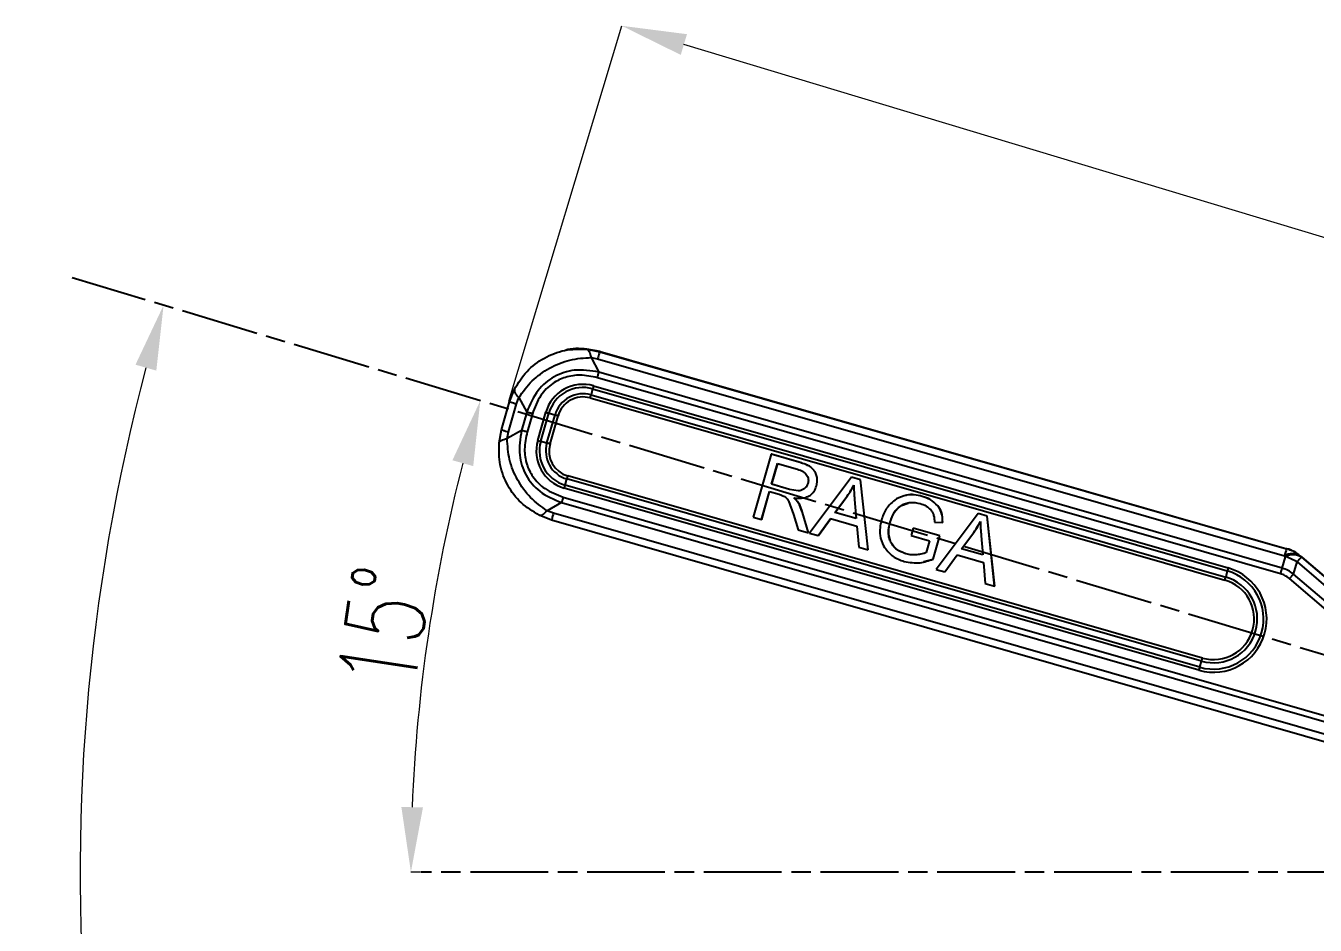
# Model space of a CAD drawing. Header units: millimetres. Extents: x 2003 to 4439, y 563 to 2285.
# Drawn here: x 3880.1 to 4078.9, y 1268.5 to 1407.1 of the extents above; entities that cross this region are included whole.
import ezdxf

# ---------------------------------------------------------------- set-up
doc = ezdxf.new("R2010")
doc.units = ezdxf.units.MM
doc.linetypes.add('AM_ISO08W050', pattern=[18, 12, -1.5, 3, -1.5])
for name, color, linetype, lineweight in [('AM_5', 3, 'Continuous', 25), ('AM_7', 4, 'AM_ISO08W050', 25), ('标注', 3, 'Continuous', 13)]:
    doc.layers.add(name, color=color, linetype=linetype, lineweight=lineweight)
doc.styles.add('SLDTEXTSTYLE1', font='txt.shx', dxfattribs={"width": 0.7, "bigfont": 'gbcbig.shx'})
doc.dimstyles.new('SLDDIMSTYLE12$0', dxfattribs={"dimtxt": 12, "dimasz": 10, "dimexe": 0, "dimexo": 0.0625, "dimgap": 0.875, "dimtad": 1, "dimdec": 1, "dimlfac": 1.8, "dimrnd": 1e-09, "dimzin": 12, "dimdsep": 46, "dimtxsty": 'SLDTEXTSTYLE1', "dimcen": 0.09, "dimdle": 8.16, "dimclrd": 3, "dimclre": 3, "dimadec": 0, "dimazin": 3, "dimtfac": 1, "dimtdec": 1, "dimtofl": 0, "dimtmove": 0, "dimatfit": 3, "dimfxl": 0, "dimfrac": 2, "dimtolj": 1, "dimlwd": 5, "dimlwe": 5, "dimarcsym": 0})
doc.dimstyles.new('SLDDIMSTYLE12$2', dxfattribs={"dimtxt": 12, "dimasz": 10, "dimexe": 0, "dimexo": 0.0625, "dimgap": 0.875, "dimtad": 1, "dimdec": 1, "dimlfac": 1.8, "dimrnd": 1e-09, "dimzin": 12, "dimdsep": 46, "dimtxsty": 'SLDTEXTSTYLE1', "dimcen": 0.09, "dimdle": 8.16, "dimclrd": 3, "dimclre": 3, "dimadec": 0, "dimazin": 3, "dimtfac": 1, "dimtdec": 1, "dimtofl": 0, "dimtmove": 0, "dimatfit": 3, "dimfxl": 0, "dimfrac": 2, "dimtolj": 1, "dimlwd": 5, "dimlwe": 5, "dimarcsym": 0})

# ---------------------------------------------------------------- blocks, each defined once
blk = doc.blocks.new('*D59')
at = {"layer": 'Defpoints', "color": 0, "transparency": 16777216}
for p in [(3887.25, 1368.27), (3888.67, 1287.2), (4191.52, 1276.63), (4191.52, 1276.63), (3909.91, 1129.86)]:
    blk.add_point(p, dxfattribs=at)
at = {"layer": '标注', "color": 3, "linetype": 'Continuous', "lineweight": 5, "transparency": 16777216}
blk.add_arc((4191.52, 1276.63), 303.03, 165.1292, 205.6373, dxfattribs=at)
at = {"layer": '标注', "color": 3, "transparency": 16777216}
for points in [[(3897.03, 1354.86), (3900.24, 1353.95), (3901.36, 1364.02)], [(3919.81, 1146.26), (3916.83, 1144.77), (3922.79, 1136.57)]]:
    blk.add_solid(points, dxfattribs=at)
at = {"layer": '标注', "color": 0, "transparency": 16777216, "insert": (3895.67, 1248.75), "char_height": 10, "attachment_point": 5, "rotation": 275.3833, "style": 'SLDTEXTSTYLE1'}
blk.add_mtext('\\A1;60%%D', dxfattribs=at)
blk = doc.blocks.new('*D58')
at = {"layer": 'AM_5', "color": 3, "lineweight": 5, "transparency": 16777216}
blk.add_line((3940.95, 1276.66), (3939.5, 1276.66), dxfattribs=at)
at = {"layer": 'AM_5', "color": 3, "linetype": 'Continuous', "lineweight": 5, "transparency": 16777216}
blk.add_arc((4191.41, 1276.66), 251.91, 165.5129, 177.7254, dxfattribs=at)
at = {"layer": 'AM_5', "color": 3, "transparency": 16777216}
for points in [[(3945.9, 1340.13), (3949.11, 1339.23), (3950.2, 1349.31)], [(3941.36, 1286.63), (3938.03, 1286.69), (3939.5, 1276.66)]]:
    blk.add_solid(points, dxfattribs=at)
at = {"layer": 'Defpoints', "color": 0, "transparency": 16777216}
for p in [(3887.25, 1368.27), (3944.28, 1325.48), (3941.01, 1276.66), (4191.52, 1276.63), (4194.67, 1276.66)]:
    blk.add_point(p, dxfattribs=at)
at = {"layer": 'AM_5', "color": 0, "transparency": 16777216, "insert": (3935.39, 1314.38), "char_height": 12, "attachment_point": 5, "rotation": 81.6192, "style": 'SLDTEXTSTYLE1'}
blk.add_mtext('\\A1;15%%D', dxfattribs=at)
blk = doc.blocks.new('*D45')
at = {"layer": 'AM_5', "color": 3, "linetype": 'Continuous', "lineweight": 5, "transparency": 16777216}
for p, q in [((3954.59, 1349.23), (3972.01, 1407.09)), ((4199.44, 1338.59), (3981.59, 1404.21))]:
    blk.add_line(p, q, dxfattribs=at)
at = {"layer": 'AM_5', "color": 3, "lineweight": 5, "transparency": 16777216}
blk.add_line((4191.25, 1276.75), (4209.01, 1335.71), dxfattribs=at)
at = {"layer": 'AM_5', "color": 3, "transparency": 16777216}
for points in [[(3982.07, 1405.8), (3981.11, 1402.61), (3972.01, 1407.09)], [(4199.92, 1340.19), (4198.96, 1337), (4209.01, 1335.71)]]:
    blk.add_solid(points, dxfattribs=at)
at = {"layer": 'Defpoints', "color": 0, "transparency": 16777216}
for p in [(3972.01, 1407.09), (3954.57, 1349.17), (4191.24, 1276.69)]:
    blk.add_point(p, dxfattribs=at)
at = {"layer": 'AM_5', "color": 0, "transparency": 16777216, "insert": (4092.5, 1377.98), "char_height": 12, "attachment_point": 5, "rotation": 343.2384, "style": 'SLDTEXTSTYLE1'}
blk.add_mtext('\\A1;225', dxfattribs=at)

msp = doc.modelspace()

# ---------------------------------------------------------------- linework, layer by layer
at = {"color": 7, "linetype": 'Continuous', "lineweight": 25}
for p, q in [((3963.208, 1357.055), (3963.167, 1357.046)), ((3966.606, 1357.248), (3968.64, 1356.863)), ((3968.669, 1356.869), (3966.638, 1357.255)), ((3968.669, 1356.869), (3968.64, 1356.863)), ((3968.64, 1356.863), (4074.534, 1326.496)), ((3968.669, 1356.869), (4074.564, 1326.502)), ((3967.278, 1355.967), (3968.5, 1353.714)), ((3967.278, 1355.967), (3968.297, 1355.774)), ((3968.297, 1355.774), (4074.19, 1325.407)), ((4073.604, 1322.635), (3968.248, 1352.847)), ((4073.856, 1323.501), (3968.5, 1353.714)), ((3954.725, 1349.15), (3955.474, 1351.077)), ((3967.524, 1351.132), (3967.273, 1350.199)), ((3967.273, 1350.199), (4065.137, 1322.135)), ((3967.524, 1351.132), (4065.388, 1323.068)), ((3967.656, 1351.6), (4065.52, 1323.535)), ((3953.485, 1344.824), (3954.725, 1349.15)), ((3954.533, 1344.507), (3955.773, 1348.833)), ((3955.773, 1348.833), (3956.147, 1349.796)), ((3956.147, 1349.796), (3957.369, 1347.543)), ((3967.141, 1349.731), (4065.005, 1321.667)), ((3957.369, 1347.543), (3956.563, 1344.731)), ((3958.229, 1347.294), (3957.423, 1344.482)), ((3959.057, 1343.195), (3960.297, 1347.52)), ((3959.528, 1343.061), (3960.768, 1347.387)), ((3960.481, 1342.796), (3961.721, 1347.122)), ((3960.768, 1347.387), (3961.721, 1347.122)), ((3960.952, 1342.662), (3962.192, 1346.988)), ((3953.099, 1342.792), (3953.485, 1344.824)), ((3956.563, 1344.731), (3954.339, 1343.491)), ((3954.339, 1343.491), (3954.533, 1344.507)), ((3959.528, 1343.061), (3960.481, 1342.796)), ((3995.061, 1341.055), (3992.285, 1331.376)), ((3995.083, 1341.06), (3995.061, 1341.055)), ((3999.343, 1339.827), (3995.061, 1341.055)), ((3999.365, 1339.832), (3995.083, 1341.06)), ((3995.119, 1336.426), (3996.036, 1339.626)), ((3995.141, 1336.43), (3996.055, 1339.62)), ((3996.036, 1339.626), (3999.091, 1338.75)), ((3999.365, 1339.832), (3999.343, 1339.827)), ((4000.86, 1339.268), (4000.837, 1339.263)), ((3963.273, 1336.304), (3963.558, 1337.244)), ((4061.137, 1308.24), (3963.273, 1336.304)), ((4061.422, 1309.18), (3963.558, 1337.244)), ((4061.559, 1309.649), (3963.695, 1337.713)), ((3995.141, 1336.43), (3995.119, 1336.426)), ((3997.876, 1335.635), (3995.119, 1336.426)), ((3997.899, 1335.64), (3995.141, 1336.43)), ((4007.44, 1337.512), (4000.95, 1328.898)), ((4007.462, 1337.517), (4007.44, 1337.512)), ((4008.819, 1337.117), (4007.44, 1337.512)), ((4008.841, 1337.122), (4007.462, 1337.517)), ((4008.841, 1337.122), (4008.819, 1337.117)), ((4009.989, 1326.306), (4008.819, 1337.117)), ((4010.011, 1326.311), (4008.841, 1337.122)), ((3962.977, 1334.463), (4090.559, 1297.877)), ((4061, 1307.771), (3963.136, 1335.835)), ((3993.565, 1331.009), (3994.799, 1335.311)), ((3993.588, 1331.014), (3994.818, 1335.305)), ((3994.799, 1335.311), (3996.29, 1334.883)), ((3996.29, 1334.883), (3997.099, 1334.569)), ((3997.899, 1335.64), (3997.876, 1335.635)), ((3999.233, 1335.407), (3997.876, 1335.635)), ((4000.156, 1334.356), (4000.178, 1334.361)), ((4004.875, 1332.078), (4006.757, 1334.609)), ((4004.897, 1332.083), (4006.78, 1334.614)), ((4006.78, 1334.614), (4006.757, 1334.609)), ((4015.724, 1334.72), (4015.701, 1334.715)), ((4018.361, 1334.563), (4018.339, 1334.558)), ((3962.733, 1333.599), (3960.509, 1332.358)), ((3961.475, 1331.983), (3960.509, 1332.358)), ((3962.733, 1333.599), (4090.316, 1297.013)), ((3997.701, 1333.884), (3998.499, 1331.779)), ((4007.911, 1334.1), (4008.161, 1331.136)), ((4015.164, 1333.182), (4015.142, 1333.177)), ((4015.164, 1333.182), (4016.177, 1333.493)), ((4020.745, 1333.12), (4020.722, 1333.115)), ((3961.198, 1330.909), (3959.269, 1331.659)), ((4089.537, 1294.105), (3961.199, 1330.909)), ((4089.814, 1295.18), (3961.475, 1331.983)), ((3992.285, 1331.376), (3993.565, 1331.009)), ((3993.588, 1331.014), (3993.565, 1331.009)), ((3998.499, 1331.779), (3999.2, 1329.393)), ((3999.9, 1332.06), (3999.877, 1332.055)), ((4000.81, 1328.931), (3999.877, 1332.055)), ((4000.832, 1328.936), (3999.9, 1332.06)), ((4002.303, 1328.51), (4004.213, 1331.14)), ((4002.325, 1328.515), (4004.229, 1331.135)), ((4004.213, 1331.14), (4008.251, 1329.982)), ((4004.897, 1332.083), (4004.875, 1332.078)), ((4008.161, 1331.136), (4004.875, 1332.078)), ((4008.16, 1331.148), (4004.897, 1332.083)), ((4013.41, 1330.62), (4013.388, 1330.615)), ((4020.222, 1330.569), (4021.476, 1330.559)), ((4026.963, 1331.914), (4020.473, 1323.3)), ((4021.499, 1330.564), (4021.476, 1330.559)), ((4026.985, 1331.919), (4026.963, 1331.914)), ((4028.342, 1331.518), (4026.963, 1331.914)), ((4028.364, 1331.523), (4026.985, 1331.919)), ((4028.364, 1331.523), (4028.342, 1331.518)), ((4029.512, 1320.708), (4028.342, 1331.518)), ((4029.534, 1320.712), (4028.364, 1331.523)), ((3999.2, 1329.393), (4000.81, 1328.931)), ((4000.832, 1328.936), (4000.81, 1328.931)), ((4000.95, 1328.898), (4002.303, 1328.51)), ((4002.325, 1328.515), (4002.303, 1328.51)), ((4008.251, 1329.982), (4008.544, 1326.72)), ((4016.946, 1329.652), (4016.621, 1328.517)), ((4016.621, 1328.517), (4019.458, 1327.704)), ((4016.969, 1329.657), (4016.946, 1329.652)), ((4021.037, 1328.479), (4016.946, 1329.652)), ((4021.059, 1328.484), (4016.969, 1329.657)), ((4020.01, 1324.896), (4021.037, 1328.479)), ((4020.032, 1324.901), (4021.059, 1328.484)), ((4021.059, 1328.484), (4021.037, 1328.479)), ((4024.398, 1326.48), (4026.28, 1329.01)), ((4024.42, 1326.485), (4026.303, 1329.015)), ((4026.303, 1329.015), (4026.28, 1329.01)), ((4027.434, 1328.501), (4027.684, 1325.538)), ((4008.544, 1326.72), (4009.989, 1326.306)), ((4010.011, 1326.311), (4009.989, 1326.306)), ((4013.529, 1327.478), (4013.506, 1327.473)), ((4019.458, 1327.704), (4018.939, 1325.896)), ((4024.42, 1326.485), (4024.398, 1326.48)), ((4027.684, 1325.538), (4024.398, 1326.48)), ((4027.683, 1325.549), (4024.42, 1326.485)), ((4074.534, 1326.496), (4074.564, 1326.502)), ((4015.864, 1325.704), (4015.841, 1325.699)), ((4017.752, 1325.591), (4017.73, 1325.586)), ((4018.345, 1325.702), (4017.752, 1325.591)), ((4018.605, 1324.446), (4018.627, 1324.451)), ((4018.611, 1324.509), (4020.032, 1324.901)), ((4020.032, 1324.901), (4020.01, 1324.896)), ((4021.825, 1322.912), (4023.736, 1325.541)), ((4021.848, 1322.917), (4023.752, 1325.537)), ((4023.736, 1325.541), (4027.774, 1324.383)), ((4027.774, 1324.383), (4028.067, 1321.122)), ((4073.856, 1323.501), (4074.379, 1325.245)), ((4074.19, 1325.407), (4074.379, 1325.245)), ((4075.598, 1322.592), (4076.155, 1324.454)), ((4076.155, 1324.454), (4082.377, 1319.147)), ((4076.634, 1325.368), (4076.663, 1325.375)), ((4076.634, 1325.368), (4076.822, 1325.206)), ((4076.836, 1325.229), (4076.645, 1325.391)), ((4076.663, 1325.375), (4076.855, 1325.213)), ((4076.822, 1325.206), (4083.044, 1319.899)), ((4076.855, 1325.213), (4083.076, 1319.906)), ((4020.473, 1323.3), (4021.825, 1322.912)), ((4021.848, 1322.917), (4021.825, 1322.912)), ((4065.388, 1323.068), (4065.137, 1322.135)), ((4082.307, 1316.869), (4075.598, 1322.592)), ((4028.067, 1321.122), (4029.512, 1320.708)), ((4029.534, 1320.712), (4029.512, 1320.708)), ((4081.699, 1316.161), (4074.99, 1321.884)), ((4061.137, 1308.24), (4061.422, 1309.18))]:
    msp.add_line(p, q, dxfattribs=at)
for centre, radius, start, end in [((3966.016, 1345.881), 5.949, 73.99917, 164.00247), ((3966.019, 1345.881), 5.462, 73.99917, 164.00247), ((3966.036, 1345.885), 4.488, 73.99917, 164.00247), ((3932.071, 1359.842), 36.498, 343.91719, 344.67981), ((4002.724, 1341.489), 36.496, 163.9172, 164.67984), ((3966.038, 1345.885), 4.001, 73.99917, 164.00247), ((3979.631, 1414.75), 69.954, 253.95603, 254.35706), ((3942.858, 1279.755), 69.958, 73.95602, 74.35704), ((3964.776, 1341.555), 5.95, 164.00083, 253.99752), ((3978.39, 1410.424), 69.954, 253.95603, 254.35706), ((3964.779, 1341.555), 5.463, 164.00075, 253.99756), ((3964.796, 1341.559), 4.488, 164.00075, 253.99757), ((3941.617, 1275.429), 69.958, 73.95602, 74.35704), ((3964.798, 1341.559), 4.001, 164.00056, 253.99766), ((3998.854, 1325.649), 37.142, 163.32881, 164.08236), ((3927.977, 1347.9), 37.142, 343.32882, 344.08236), ((4089.867, 1321.058), 16.269, 160.47239, 164.49357), ((4072.983, 1321.089), 5.625, 49.53467, 73.99864), ((4073.013, 1321.095), 5.625, 49.53467, 73.99864), ((4075.379, 1323.308), 2.413, 58.66161, 119.51448), ((4075.568, 1323.145), 2.413, 58.66153, 119.51425), ((4072.474, 1318.574), 6.938, 57.94933, 74.06129), ((4091.451, 1311.556), 20.008, 136.98242, 139.86093), ((4063.26, 1315.653), 8.2, 254.00246, 74), ((4063.263, 1315.654), 7.713, 254.00238, 74.00008), ((4100.589, 1313.424), 36.497, 163.91719, 164.67983), ((4063.279, 1315.657), 6.738, 254.00253, 73.99993), ((4063.282, 1315.658), 6.251, 254.00255, 73.99991), ((4029.936, 1331.778), 36.497, 343.91719, 344.67983), ((4025.84, 1319.836), 37.143, 343.32883, 344.08237), ((4096.717, 1297.585), 37.141, 163.32879, 164.08235)]:
    msp.add_arc(centre, radius, start, end, dxfattribs=at)
for points, knots in [([(3955.474, 1351.077), (3956.066, 1352.043), (3957.244, 1353.968), (3960.006, 1356.019), (3963.21, 1357.276), (3965.471, 1357.257), (3966.606, 1357.248)], [0, 0, 0, 0, 0.2509207, 0.5000162, 0.7490448, 1, 1, 1, 1]), ([(3966.638, 1357.255), (3965.484, 1357.355), (3964.308, 1357.458), (3963.23, 1357.053), (3963.21, 1357.046)], [0, 0, 0, 0, 0.9811751, 1, 1, 1, 1]), ([(3966.606, 1357.248), (3966.743, 1357.178), (3967.018, 1357.039), (3967.192, 1356.324), (3967.278, 1355.967)], [0, 0, 0, 0, 0.5000005, 1, 1, 1, 1]), ([(3956.147, 1349.796), (3956.779, 1350.685), (3958.037, 1352.457), (3960.832, 1354.445), (3964.004, 1355.764), (3966.184, 1355.899), (3967.278, 1355.967)], [0, 0, 0, 0, 0.2509209, 0.5000162, 0.7490448, 1, 1, 1, 1]), ([(3968.5, 1353.714), (3967.229, 1353.919), (3964.872, 1354.3), (3961.498, 1353.188), (3958.783, 1350.914), (3957.863, 1348.722), (3957.369, 1347.543)], [0, 0, 0, 0, 0.2702915, 0.5008839, 0.7316205, 1, 1, 1, 1]), ([(3968.248, 1352.847), (3967.368, 1353.035), (3965.731, 1353.383), (3963.33, 1353.025), (3961.181, 1351.984), (3959.272, 1350.071), (3958.595, 1348.267), (3958.229, 1347.294)], [0, 0, 0, 0, 0.2085412, 0.3881399, 0.5544367, 0.759769, 1, 1, 1, 1]), ([(3955.474, 1351.077), (3955.45, 1350.919), (3955.401, 1350.601), (3955.897, 1350.066), (3956.147, 1349.796)], [0, 0, 0, 0, 0.49686735, 1, 1, 1, 1]), ([(3956.563, 1344.731), (3956.356, 1343.459), (3955.975, 1341.101), (3957.088, 1337.727), (3959.363, 1335.013), (3961.555, 1334.093), (3962.733, 1333.599)], [0, 0, 0, 0, 0.2705363, 0.5011773, 0.7319034, 1, 1, 1, 1]), ([(3957.423, 1344.482), (3957.236, 1343.602), (3956.887, 1341.963), (3957.246, 1339.562), (3958.288, 1337.412), (3960.201, 1335.505), (3962.005, 1334.828), (3962.977, 1334.463)], [0, 0, 0, 0, 0.20872371, 0.38836947, 0.55468562, 0.75997191, 1, 1, 1, 1]), ([(3959.269, 1331.659), (3958.302, 1332.252), (3956.374, 1333.432), (3954.322, 1336.195), (3953.066, 1339.399), (3953.088, 1341.658), (3953.099, 1342.792)], [0, 0, 0, 0, 0.2509467, 0.4999848, 0.7490685, 1, 1, 1, 1]), ([(3953.099, 1342.792), (3953.161, 1342.934), (3953.285, 1343.218), (3953.988, 1343.4), (3954.339, 1343.49)], [0, 0, 0, 0, 0.50000085, 1, 1, 1, 1]), ([(3960.509, 1332.358), (3959.616, 1332.993), (3957.837, 1334.256), (3955.846, 1337.054), (3954.53, 1340.223), (3954.403, 1342.399), (3954.339, 1343.491)], [0, 0, 0, 0, 0.2509467, 0.4999847, 0.7490684, 1, 1, 1, 1]), ([(3999.091, 1338.75), (3999.4, 1338.645), (3999.848, 1338.494), (4000.342, 1338.138), (4000.497, 1337.911), (4000.569, 1337.804)], [0, 0, 0, 0, 0.5431864, 0.7867589, 1, 1, 1, 1]), ([(4000.837, 1339.263), (4000.601, 1339.373), (4000.117, 1339.599), (3999.604, 1339.75), (3999.343, 1339.827)], [0, 0, 0, 0, 0.4889255, 1, 1, 1, 1]), ([(4000.86, 1339.268), (4000.623, 1339.378), (4000.139, 1339.604), (3999.627, 1339.755), (3999.365, 1339.832)], [0, 0, 0, 0, 0.4889255, 1, 1, 1, 1]), ([(4001.678, 1338.541), (4001.542, 1338.699), (4001.298, 1338.983), (4000.979, 1339.177), (4000.837, 1339.263)], [0, 0, 0, 0, 0.5575462, 1, 1, 1, 1]), ([(4002.122, 1337.466), (4002.074, 1337.688), (4001.991, 1338.075), (4001.772, 1338.402), (4001.678, 1338.541)], [0, 0, 0, 0, 0.5738958, 1, 1, 1, 1]), ([(3998.56, 1334.332), (3998.887, 1334.3), (3999.494, 1334.242), (4000.352, 1334.366), (4001.106, 1334.703), (4001.727, 1335.326), (4001.934, 1335.896), (4002.043, 1336.196)], [0, 0, 0, 0, 0.2248507, 0.4169148, 0.5876668, 0.7832367, 1, 1, 1, 1]), ([(4000.722, 1336.568), (4000.662, 1336.406), (4000.542, 1336.082), (4000.284, 1335.853), (4000.155, 1335.738)], [0, 0, 0, 0, 0.5017512, 1, 1, 1, 1]), ([(4000.569, 1337.804), (4000.656, 1337.604), (4000.784, 1337.306), (4000.792, 1336.875), (4000.745, 1336.671), (4000.722, 1336.568)], [0, 0, 0, 0, 0.508701, 0.7517829, 1, 1, 1, 1]), ([(4002.043, 1336.196), (4002.096, 1336.434), (4002.189, 1336.854), (4002.142, 1337.281), (4002.122, 1337.466)], [0, 0, 0, 0, 0.5655054, 1, 1, 1, 1]), ([(4006.757, 1334.609), (4006.964, 1334.905), (4007.344, 1335.451), (4007.653, 1336.041), (4007.795, 1336.311)], [0, 0, 0, 0, 0.5419592, 1, 1, 1, 1]), ([(4006.78, 1334.614), (4006.986, 1334.91), (4007.366, 1335.456), (4007.676, 1336.046), (4007.818, 1336.315)], [0, 0, 0, 0, 0.5419592, 1, 1, 1, 1]), ([(4007.795, 1336.311), (4007.804, 1335.95), (4007.823, 1335.212), (4007.881, 1334.476), (4007.911, 1334.1)], [0, 0, 0, 0, 0.4886907, 1, 1, 1, 1]), ([(3997.099, 1334.569), (3997.199, 1334.49), (3997.44, 1334.298), (3997.605, 1334.037), (3997.701, 1333.884)], [0, 0, 0, 0, 0.4142729, 1, 1, 1, 1]), ([(3999.877, 1332.055), (3999.703, 1332.597), (3999.425, 1333.458), (3998.794, 1334.095), (3998.56, 1334.332)], [0, 0, 0, 0, 0.628575, 1, 1, 1, 1]), ([(3999.9, 1332.06), (3999.725, 1332.601), (3999.448, 1333.463), (3998.816, 1334.1), (3998.582, 1334.337)], [0, 0, 0, 0, 0.628575, 1, 1, 1, 1]), ([(4000.155, 1335.738), (4000.014, 1335.647), (3999.733, 1335.464), (3999.399, 1335.426), (3999.233, 1335.407)], [0, 0, 0, 0, 0.50112496, 1, 1, 1, 1]), ([(4014.356, 1334.165), (4013.781, 1333.693), (4012.712, 1332.816), (4012.261, 1331.514), (4012.052, 1330.913)], [0, 0, 0, 0, 0.5381648, 1, 1, 1, 1]), ([(4018.339, 1334.558), (4017.927, 1334.655), (4017.144, 1334.838), (4015.744, 1334.824), (4014.875, 1334.412), (4014.356, 1334.165)], [0, 0, 0, 0, 0.308178, 0.5862676, 1, 1, 1, 1]), ([(4018.361, 1334.563), (4017.951, 1334.652), (4017.171, 1334.822), (4016.248, 1334.885), (4015.816, 1334.71), (4015.739, 1334.678)], [0, 0, 0, 0, 0.4764978, 0.9064737, 1, 1, 1, 1]), ([(4020.722, 1333.115), (4020.354, 1333.464), (4019.663, 1334.119), (4018.761, 1334.418), (4018.339, 1334.558)], [0, 0, 0, 0, 0.5318982, 1, 1, 1, 1]), ([(4020.745, 1333.12), (4020.377, 1333.468), (4019.685, 1334.123), (4018.783, 1334.423), (4018.361, 1334.563)], [0, 0, 0, 0, 0.53189815, 1, 1, 1, 1]), ([(3959.269, 1331.66), (3959.42, 1331.64), (3959.723, 1331.6), (3960.246, 1332.105), (3960.509, 1332.358)], [0, 0, 0, 0, 0.4968674, 1, 1, 1, 1]), ([(4013.388, 1330.615), (4013.581, 1331.152), (4013.859, 1331.926), (4014.541, 1332.753), (4014.944, 1333.038), (4015.142, 1333.177)], [0, 0, 0, 0, 0.5344662, 0.7714045, 1, 1, 1, 1]), ([(4013.41, 1330.62), (4013.621, 1331.226), (4013.977, 1332.249), (4014.82, 1332.912), (4015.164, 1333.182)], [0, 0, 0, 0, 0.5921782, 1, 1, 1, 1]), ([(4015.142, 1333.177), (4015.354, 1333.289), (4015.777, 1333.512), (4016.77, 1333.72), (4017.523, 1333.569), (4018.04, 1333.466)], [0, 0, 0, 0, 0.2394886, 0.4785859, 1, 1, 1, 1]), ([(4018.04, 1333.466), (4018.354, 1333.356), (4018.966, 1333.142), (4019.431, 1332.689), (4019.658, 1332.469)], [0, 0, 0, 0, 0.512975, 1, 1, 1, 1]), ([(4019.658, 1332.469), (4019.753, 1332.345), (4019.945, 1332.092), (4020.2, 1331.456), (4020.213, 1330.932), (4020.222, 1330.569)], [0, 0, 0, 0, 0.23103556, 0.46846759, 1, 1, 1, 1]), ([(4021.476, 1330.559), (4021.471, 1331.101), (4021.461, 1332.033), (4020.94, 1332.796), (4020.722, 1333.115)], [0, 0, 0, 0, 0.5814657, 1, 1, 1, 1]), ([(4021.499, 1330.564), (4021.493, 1331.106), (4021.484, 1332.038), (4020.963, 1332.801), (4020.745, 1333.12)], [0, 0, 0, 0, 0.5814657, 1, 1, 1, 1]), ([(4012.052, 1330.913), (4011.887, 1330.116), (4011.602, 1328.741), (4012.143, 1327.46), (4012.37, 1326.921)], [0, 0, 0, 0, 0.5794862, 1, 1, 1, 1]), ([(4013.506, 1327.473), (4013.413, 1327.698), (4013.221, 1328.156), (4013.086, 1329.233), (4013.264, 1330.049), (4013.388, 1330.615)], [0, 0, 0, 0, 0.2264152, 0.4626215, 1, 1, 1, 1]), ([(4013.529, 1327.478), (4013.356, 1328.019), (4013.025, 1329.058), (4013.286, 1330.114), (4013.41, 1330.62)], [0, 0, 0, 0, 0.520635, 1, 1, 1, 1]), ([(4026.28, 1329.01), (4026.486, 1329.307), (4026.867, 1329.853), (4027.176, 1330.442), (4027.318, 1330.712)], [0, 0, 0, 0, 0.54195929, 1, 1, 1, 1]), ([(4026.303, 1329.015), (4026.509, 1329.311), (4026.889, 1329.858), (4027.199, 1330.447), (4027.34, 1330.717)], [0, 0, 0, 0, 0.5419593, 1, 1, 1, 1]), ([(4027.318, 1330.712), (4027.327, 1330.352), (4027.345, 1329.613), (4027.404, 1328.877), (4027.434, 1328.501)], [0, 0, 0, 0, 0.4886908, 1, 1, 1, 1]), ([(4012.37, 1326.921), (4012.817, 1326.321), (4013.649, 1325.203), (4014.959, 1324.747), (4015.565, 1324.536)], [0, 0, 0, 0, 0.53725916, 1, 1, 1, 1]), ([(4015.841, 1325.699), (4015.34, 1325.886), (4014.612, 1326.157), (4013.868, 1326.857), (4013.626, 1327.269), (4013.506, 1327.473)], [0, 0, 0, 0, 0.5264104, 0.7642346, 1, 1, 1, 1]), ([(4015.864, 1325.704), (4015.296, 1325.911), (4014.324, 1326.267), (4013.763, 1327.122), (4013.529, 1327.478)], [0, 0, 0, 0, 0.5837878, 1, 1, 1, 1]), ([(4015.565, 1324.536), (4016.388, 1324.396), (4017.906, 1324.139), (4019.349, 1324.658), (4020.01, 1324.896)], [0, 0, 0, 0, 0.5424178, 1, 1, 1, 1]), ([(4017.73, 1325.586), (4017.41, 1325.552), (4016.775, 1325.486), (4016.152, 1325.628), (4015.841, 1325.699)], [0, 0, 0, 0, 0.5020846, 1, 1, 1, 1]), ([(4017.752, 1325.591), (4017.394, 1325.556), (4016.757, 1325.493), (4016.136, 1325.64), (4015.864, 1325.704)], [0, 0, 0, 0, 0.5618251, 1, 1, 1, 1]), ([(4018.939, 1325.896), (4018.8, 1325.84), (4018.411, 1325.683), (4017.996, 1325.624), (4017.73, 1325.586)], [0, 0, 0, 0, 0.3598376, 1, 1, 1, 1]), ([(4074.99, 1321.884), (4074.749, 1322.067), (4074.324, 1322.389), (4073.821, 1322.56), (4073.604, 1322.635)], [0, 0, 0, 0, 0.56777287, 1, 1, 1, 1]), ([(4075.598, 1322.592), (4075.328, 1322.789), (4074.793, 1323.179), (4074.166, 1323.394), (4073.856, 1323.501)], [0, 0, 0, 0, 0.50495342, 1, 1, 1, 1])]:
    msp.add_open_spline(points, degree=3, knots=knots, dxfattribs=at)
for points in [[(3968.64, 1356.863), (3968.62, 1356.813), (3968.58, 1356.713), (3968.391, 1356.087), (3968.297, 1355.774)], [(3968.248, 1352.847), (3968.272, 1352.931), (3968.32, 1353.098), (3968.389, 1353.335), (3968.451, 1353.549), (3968.484, 1353.659), (3968.5, 1353.714)], [(3954.725, 1349.15), (3954.768, 1349.135), (3954.853, 1349.104), (3955.466, 1348.923), (3955.773, 1348.833)], [(3958.229, 1347.294), (3958.146, 1347.318), (3957.979, 1347.366), (3957.743, 1347.434), (3957.531, 1347.496), (3957.423, 1347.527), (3957.369, 1347.543)], [(3953.485, 1344.824), (3953.527, 1344.809), (3953.613, 1344.779), (3954.226, 1344.598), (3954.533, 1344.507)], [(3957.423, 1344.482), (3957.34, 1344.506), (3957.173, 1344.554), (3956.937, 1344.622), (3956.725, 1344.684), (3956.617, 1344.716), (3956.563, 1344.731)], [(3962.977, 1334.463), (3962.953, 1334.38), (3962.905, 1334.213), (3962.838, 1333.976), (3962.778, 1333.763), (3962.748, 1333.654), (3962.733, 1333.599)], [(3961.475, 1331.983), (3961.391, 1331.672), (3961.222, 1331.051), (3961.206, 1330.956), (3961.199, 1330.909)], [(4073.604, 1322.635), (4073.628, 1322.718), (4073.676, 1322.885), (4073.745, 1323.122), (4073.808, 1323.336), (4073.84, 1323.446), (4073.856, 1323.501)], [(4074.99, 1321.884), (4075.049, 1321.954), (4075.168, 1322.092), (4075.335, 1322.288), (4075.485, 1322.462), (4075.56, 1322.549), (4075.598, 1322.592)]]:
    msp.add_open_spline(points, degree=3, dxfattribs=at)
at = {"layer": 'AM_7'}
for p, q in [((4191.518, 1276.631), (3887.25, 1368.272)), ((4194.666, 1276.663), (3941.015, 1276.663))]:
    msp.add_line(p, q, dxfattribs=at)

# ---------------------------------------------------------------- dimensions: what is measured, and where the dimension line sits
at = {"layer": 'AM_5'}
dim = msp.add_linear_dim(base=(3972.013, 1407.091), p1=(4191.237, 1276.689), p2=(3954.568, 1349.171), angle=163.23837, text='225', dimstyle='SLDDIMSTYLE12$0', override={"dimlfac": 1, "dimpost": ''}, dxfattribs=at)
dim.commit()
dim.dimension.update_dxf_attribs({"geometry": '*D45', "text_midpoint": (4092.496, 1377.983)})
dim = msp.add_angular_dim_2l(base=(3944.275, 1325.482), line1=((4191.518, 1276.631), (3887.25, 1368.272)), line2=((4194.666, 1276.663), (3941.015, 1276.663)), text='15%%D', dimstyle='SLDDIMSTYLE12$2', override={"dimlfac": 1, "dimpost": ''}, dxfattribs=at)
dim.commit()
dim.dimension.update_dxf_attribs({"geometry": '*D58', "text_midpoint": (3935.388, 1314.381)})
at = {"layer": '标注'}
dim = msp.add_angular_dim_2l(base=(3888.67, 1287.198), line1=((4191.518, 1276.631), (3887.25, 1368.272)), line2=((4191.518, 1276.631), (3909.905, 1129.856)), text='60%%D', dimstyle='SLDDIMSTYLE12$2', override={"dimtxt": 10, "dimadec": 3, "dimtdec": 3, "dimtzin": 0}, dxfattribs=at)
dim.commit()
dim.dimension.update_dxf_attribs({"geometry": '*D59', "text_midpoint": (3895.672, 1248.752)})

doc.saveas('drawing.dxf')
